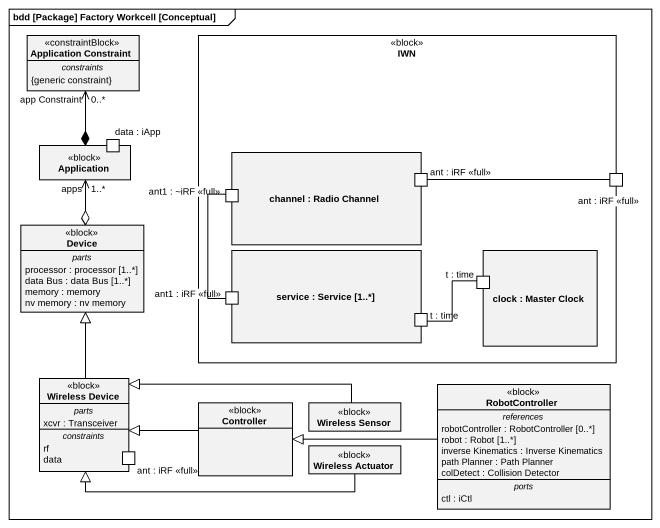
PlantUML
@startuml
mainframe bdd [Package] Factory Workcell [Conceptual]
allowmixing
hide circle
hide empty members
class "Application Constraint" as Application_Constraint <<constraintBlock>> {
  -- constraints --
  {generic constraint}
}
rectangle IWN <<block>> {
  rectangle "channel : Radio Channel" as channel {
    port "ant1 : ~iRF <<full>>" as ant1_iRF_full
    port "ant : iRF <<full>>" as ant_iRF_full
  }
  port "ant : iRF <<full>>" as ant_iRF_full_2
  rectangle "service : Service [1..*]" as service {
    port "ant1 : iRF <<full>>" as ant1_iRF_full_2
    port "t : time" as t_time_2
  }
  rectangle "clock : Master Clock" as clock {
    port "t : time" as t_time
  }
}
rectangle Application <<block>> {
  port "data : iApp" as data_iApp
}
class Device <<block>> {
  -- parts --
  processor : processor [1..*]
  data Bus : data Bus [1..*]
  memory : memory
  nv memory : nv memory
}
class "Wireless Device" as Wireless_Device <<block>> {
  -- parts --
  xcvr : Transceiver
  -- constraints --
  rf
  data
  -- ports --
  ant : iRF <<full>>
}
class RobotController <<block>> {
  -- references --
  robotController : RobotController [0..*]
  robot : Robot [1..*]
  inverse Kinematics : Inverse Kinematics
  path Planner : Path Planner
  colDetect : Collision Detector
  -- ports --
  ctl : iCtl
}
class Controller <<block>>
class "Wireless Sensor" as Wireless_Sensor <<block>>
class "Wireless Actuator" as Wireless_Actuator <<block>>
Application *-up-> "app Constraint\n0..*" Application_Constraint
ant1_iRF_full -- ant1_iRF_full_2
ant_iRF_full_2 -left- ant_iRF_full
Device o-up-> "apps\n1..*" Application
t_time_2 -up- t_time
Wireless_Device -up-|> Device
RobotController -left-|> Controller
Controller -left-|> Wireless_Device
Wireless_Sensor -left-|> Wireless_Device
Wireless_Actuator -left-|> Wireless_Device
@enduml
